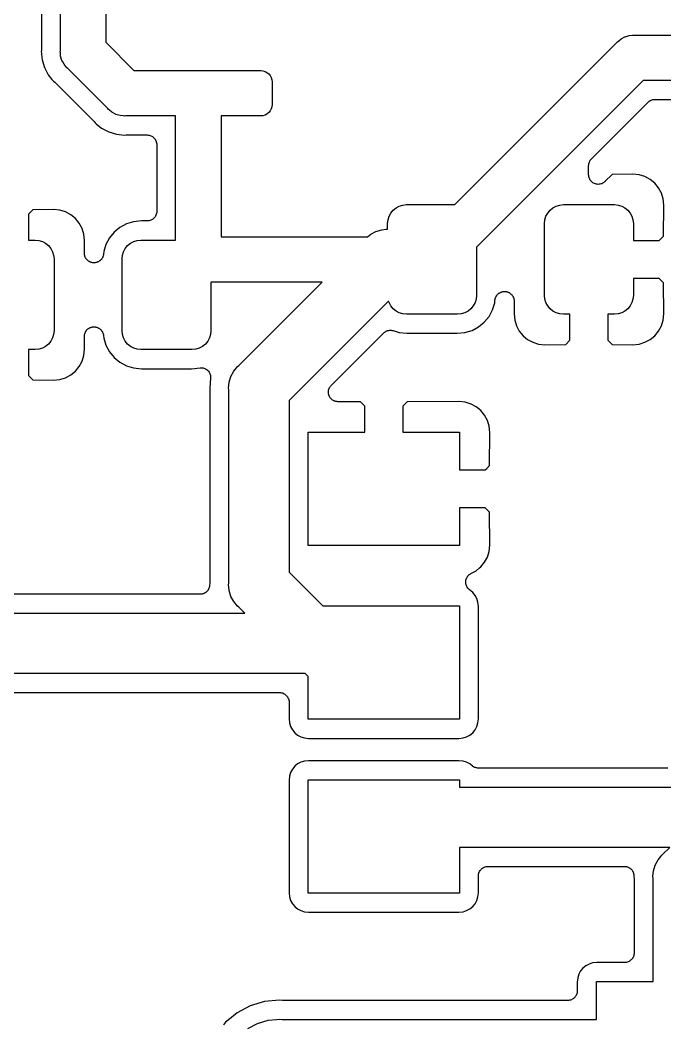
# Model space of a CAD drawing. Extents: x 104 to 166, y -141 to -89.
# Drawn here: x 129.66 to 138.19, y -120.87 to -107.58 of the extents above; entities that cross this region are included whole.
import ezdxf

# ---------------------------------------------------------------- set-up
doc = ezdxf.new("R2010")
doc.units = 0
doc.layers.add('BLACK', color=7, linetype='CONTINUOUS')

msp = doc.modelspace()

# ---------------------------------------------------------------- linework, layer by layer
at = {"layer": 'BLACK', "linetype": 'CONTINUOUS'}
for p, q in [((130.19, -107.98), (130.19, -102.998)), ((130.79, -102.998), (130.79, -107.871)), ((129.94, -103.365), (129.94, -107.962)), ((137.606, -107.826), (137.658, -107.798)), ((137.658, -107.798), (137.663, -107.797)), ((137.663, -107.797), (137.715, -107.781)), ((137.715, -107.781), (137.759, -107.777)), ((137.759, -107.777), (137.773, -107.776)), ((137.759, -107.777), (137.759, -107.777)), ((137.773, -107.776), (137.788, -107.777)), ((137.788, -107.777), (143.788, -107.777)), ((130.79, -107.871), (131.164, -108.245)), ((135.407, -110.019), (137.551, -107.875)), ((137.551, -107.875), (137.56, -107.864)), ((137.56, -107.864), (137.575, -107.852)), ((137.575, -107.852), (137.606, -107.826)), ((129.939, -107.974), (129.937, -107.995)), ((129.937, -107.995), (129.939, -108.016)), ((129.94, -107.964), (129.939, -107.969)), ((129.939, -107.969), (129.939, -107.974)), ((129.939, -108.016), (129.939, -108.016)), ((129.939, -108.016), (129.945, -108.077)), ((129.94, -107.962), (129.94, -107.964)), ((129.945, -108.077), (129.945, -108.077)), ((129.945, -108.077), (129.948, -108.103)), ((130.189, -107.995), (130.19, -107.98)), ((130.19, -108.01), (130.189, -107.995)), ((130.194, -108.054), (130.19, -108.01)), ((130.19, -108.01), (130.19, -108.01)), ((130.211, -108.11), (130.194, -108.054)), ((129.948, -108.103), (129.979, -108.206)), ((129.979, -108.206), (130.03, -108.302)), ((130.221, -108.128), (130.211, -108.11)), ((130.239, -108.162), (130.221, -108.128)), ((130.249, -108.175), (130.239, -108.162)), ((130.277, -108.208), (130.249, -108.175)), ((130.288, -108.218), (130.277, -108.208)), ((130.03, -108.302), (130.079, -108.362)), ((130.817, -108.747), (130.288, -108.218)), ((131.164, -108.245), (132, -108.245)), ((132, -108.245), (132.015, -108.244)), ((132.015, -108.244), (132.03, -108.245)), ((132.03, -108.245), (132.84, -108.245)), ((132.84, -108.245), (132.869, -108.248)), ((132.869, -108.248), (132.897, -108.256)), ((132.897, -108.256), (132.923, -108.27)), ((132.923, -108.27), (132.946, -108.289)), ((132.946, -108.289), (132.965, -108.312)), ((132.965, -108.312), (132.979, -108.338)), ((132.979, -108.338), (132.987, -108.366)), ((130.079, -108.362), (130.079, -108.362)), ((130.079, -108.362), (130.099, -108.386)), ((130.099, -108.386), (130.115, -108.399)), ((130.115, -108.399), (130.117, -108.4)), ((130.117, -108.4), (130.12, -108.404)), ((130.12, -108.404), (130.125, -108.407)), ((130.125, -108.407), (130.628, -108.91)), ((132.987, -108.366), (132.99, -108.395)), ((132.99, -108.395), (132.99, -108.695)), ((137.898, -108.377), (135.694, -110.581)), ((143.898, -108.377), (137.898, -108.377)), ((130.827, -108.758), (130.817, -108.747)), ((132.987, -108.724), (132.979, -108.752)), ((132.99, -108.695), (132.987, -108.724)), ((137.215, -109.414), (137.964, -108.664)), ((137.964, -108.664), (137.965, -108.663)), ((137.964, -108.664), (137.964, -108.664)), ((137.964, -108.664), (137.964, -108.664)), ((137.964, -108.664), (137.964, -108.664)), ((137.965, -108.663), (137.975, -108.656)), ((137.975, -108.656), (137.984, -108.648)), ((137.984, -108.648), (137.985, -108.647)), ((137.984, -108.648), (137.984, -108.648)), ((137.985, -108.647), (137.995, -108.642)), ((137.995, -108.642), (138.006, -108.637)), ((138.006, -108.637), (138.006, -108.636)), ((138.006, -108.636), (138.007, -108.636)), ((138.007, -108.636), (138.018, -108.633)), ((138.018, -108.633), (138.029, -108.629)), ((138.029, -108.629), (138.03, -108.629)), ((138.03, -108.629), (138.031, -108.629)), ((138.031, -108.629), (138.042, -108.628)), ((138.042, -108.628), (138.054, -108.627)), ((138.054, -108.627), (143.879, -108.627)), ((130.838, -108.768), (130.827, -108.758)), ((130.873, -108.796), (130.838, -108.768)), ((130.838, -108.768), (130.838, -108.768)), ((130.918, -108.82), (130.873, -108.796)), ((130.925, -108.824), (130.918, -108.82)), ((130.981, -108.841), (130.925, -108.824)), ((131.025, -108.845), (130.981, -108.841)), ((131.04, -108.846), (131.025, -108.845)), ((131.025, -108.845), (131.025, -108.845)), ((131.055, -108.845), (131.04, -108.846)), ((131.715, -108.845), (131.055, -108.845)), ((131.715, -110.487), (131.715, -108.845)), ((132.84, -108.845), (132.315, -108.845)), ((132.315, -108.845), (132.315, -110.444)), ((132.869, -108.842), (132.84, -108.845)), ((132.897, -108.834), (132.869, -108.842)), ((132.923, -108.82), (132.897, -108.834)), ((132.946, -108.801), (132.923, -108.82)), ((132.965, -108.778), (132.946, -108.801)), ((132.979, -108.752), (132.965, -108.778)), ((130.628, -108.91), (130.629, -108.912)), ((130.629, -108.912), (130.632, -108.916)), ((130.632, -108.916), (130.636, -108.92)), ((130.636, -108.92), (130.649, -108.936)), ((130.649, -108.936), (130.665, -108.949)), ((130.665, -108.949), (130.665, -108.949)), ((130.665, -108.949), (130.733, -109.005)), ((130.733, -109.005), (130.829, -109.056)), ((130.829, -109.056), (130.932, -109.087)), ((130.932, -109.087), (131.04, -109.098)), ((131.04, -109.098), (131.061, -109.096)), ((131.061, -109.096), (131.063, -109.095)), ((131.063, -109.095), (131.068, -109.096)), ((131.068, -109.096), (131.073, -109.095)), ((131.073, -109.095), (131.171, -109.095)), ((131.171, -109.095), (131.173, -109.095)), ((131.173, -109.095), (131.179, -109.096)), ((131.179, -109.096), (131.184, -109.096)), ((131.184, -109.096), (131.196, -109.097)), ((131.196, -109.097), (131.338, -109.097)), ((131.338, -109.097), (131.339, -109.097)), ((131.339, -109.097), (131.339, -109.097)), ((131.339, -109.097), (131.339, -109.097)), ((131.339, -109.097), (131.34, -109.097)), ((131.34, -109.097), (131.352, -109.098)), ((131.352, -109.098), (131.364, -109.099)), ((131.364, -109.099), (131.364, -109.1)), ((131.364, -109.1), (131.364, -109.1)), ((131.364, -109.1), (131.376, -109.103)), ((131.376, -109.103), (131.387, -109.107)), ((131.387, -109.107), (131.388, -109.107)), ((131.388, -109.107), (131.388, -109.107)), ((131.388, -109.107), (131.398, -109.113)), ((131.398, -109.113), (131.409, -109.119)), ((131.409, -109.119), (131.409, -109.119)), ((131.409, -109.119), (131.41, -109.119)), ((131.41, -109.119), (131.419, -109.127)), ((131.419, -109.127), (131.428, -109.134)), ((131.428, -109.134), (131.428, -109.135)), ((131.428, -109.135), (131.429, -109.135)), ((131.429, -109.135), (131.436, -109.144)), ((131.436, -109.144), (131.444, -109.154)), ((131.444, -109.154), (131.444, -109.154)), ((131.444, -109.154), (131.444, -109.154)), ((131.444, -109.154), (131.45, -109.165)), ((131.45, -109.165), (131.455, -109.175)), ((131.455, -109.175), (131.456, -109.176)), ((131.456, -109.176), (131.456, -109.176)), ((131.456, -109.176), (131.459, -109.188)), ((131.459, -109.188), (131.463, -109.199)), ((131.463, -109.199), (131.463, -109.2)), ((131.463, -109.2), (131.463, -109.2)), ((131.463, -109.2), (131.464, -109.212)), ((131.464, -109.212), (131.465, -109.224)), ((131.465, -109.224), (131.465, -110.108)), ((137.178, -109.502), (137.179, -109.49)), ((137.178, -109.503), (137.178, -109.502)), ((137.178, -109.624), (137.178, -109.503)), ((137.178, -109.503), (137.178, -109.503)), ((137.178, -109.503), (137.178, -109.503)), ((137.178, -109.503), (137.178, -109.503)), ((137.179, -109.49), (137.18, -109.478)), ((137.18, -109.477), (137.184, -109.466)), ((137.18, -109.478), (137.18, -109.477)), ((137.18, -109.478), (137.18, -109.478)), ((137.184, -109.466), (137.187, -109.455)), ((137.187, -109.455), (137.188, -109.454)), ((137.188, -109.453), (137.193, -109.443)), ((137.188, -109.454), (137.188, -109.453)), ((137.193, -109.443), (137.199, -109.433)), ((137.199, -109.433), (137.199, -109.432)), ((137.199, -109.432), (137.2, -109.432)), ((137.2, -109.432), (137.207, -109.423)), ((137.207, -109.423), (137.215, -109.414)), ((137.179, -109.636), (137.178, -109.624)), ((137.18, -109.648), (137.179, -109.636)), ((137.183, -109.66), (137.18, -109.648)), ((137.18, -109.648), (137.18, -109.648)), ((137.18, -109.648), (137.18, -109.648)), ((137.187, -109.672), (137.183, -109.66)), ((137.193, -109.683), (137.187, -109.672)), ((137.187, -109.672), (137.187, -109.672)), ((137.187, -109.672), (137.187, -109.672)), ((137.489, -109.619), (137.394, -109.714)), ((137.763, -109.616), (137.489, -109.619)), ((137.847, -109.625), (137.763, -109.616)), ((137.923, -109.648), (137.847, -109.625)), ((137.992, -109.685), (137.923, -109.648)), ((137.198, -109.694), (137.193, -109.683)), ((137.199, -109.694), (137.198, -109.694)), ((137.206, -109.703), (137.199, -109.694)), ((137.199, -109.694), (137.199, -109.694)), ((137.214, -109.713), (137.206, -109.703)), ((137.224, -109.721), (137.214, -109.713)), ((137.214, -109.713), (137.214, -109.713)), ((137.214, -109.713), (137.214, -109.713)), ((137.233, -109.729), (137.224, -109.721)), ((137.244, -109.735), (137.233, -109.729)), ((137.233, -109.729), (137.233, -109.729)), ((137.233, -109.729), (137.233, -109.729)), ((137.255, -109.741), (137.244, -109.735)), ((137.267, -109.744), (137.255, -109.741)), ((137.255, -109.741), (137.255, -109.741)), ((137.255, -109.741), (137.255, -109.741)), ((137.279, -109.748), (137.267, -109.744)), ((137.291, -109.749), (137.279, -109.748)), ((137.279, -109.748), (137.279, -109.748)), ((137.279, -109.748), (137.279, -109.748)), ((137.303, -109.751), (137.291, -109.749)), ((137.304, -109.751), (137.303, -109.751)), ((137.303, -109.751), (137.303, -109.751)), ((137.316, -109.75), (137.304, -109.751)), ((137.328, -109.749), (137.316, -109.75)), ((137.34, -109.745), (137.328, -109.748)), ((137.328, -109.748), (137.328, -109.749)), ((137.328, -109.749), (137.328, -109.749)), ((137.352, -109.742), (137.34, -109.745)), ((137.363, -109.736), (137.352, -109.742)), ((137.352, -109.742), (137.352, -109.742)), ((137.352, -109.742), (137.352, -109.742)), ((137.374, -109.73), (137.363, -109.736)), ((137.384, -109.722), (137.374, -109.73)), ((137.374, -109.73), (137.374, -109.73)), ((137.374, -109.73), (137.374, -109.73)), ((137.393, -109.715), (137.384, -109.722)), ((137.394, -109.714), (137.393, -109.714)), ((137.393, -109.714), (137.393, -109.714)), ((137.393, -109.714), (137.393, -109.714)), ((137.393, -109.714), (137.393, -109.715)), ((138.053, -109.735), (137.992, -109.685)), ((138.103, -109.796), (138.053, -109.735)), ((138.14, -109.865), (138.103, -109.796)), ((138.163, -109.941), (138.14, -109.865)), ((138.172, -110.025), (138.163, -109.941)), ((134.592, -110.092), (134.63, -110.061)), ((134.63, -110.061), (134.673, -110.038)), ((134.673, -110.038), (134.72, -110.024)), ((134.72, -110.024), (134.769, -110.019)), ((134.769, -110.019), (135.407, -110.019)), ((136.667, -110.092), (136.705, -110.061)), ((136.705, -110.061), (136.748, -110.038)), ((136.748, -110.038), (136.795, -110.024)), ((136.795, -110.024), (136.844, -110.019)), ((136.844, -110.019), (137.519, -110.019)), ((137.519, -110.019), (137.568, -110.024)), ((137.568, -110.024), (137.615, -110.038)), ((137.615, -110.038), (137.658, -110.061)), ((137.658, -110.061), (137.696, -110.092)), ((138.169, -110.436), (138.172, -110.025)), ((129.826, -110.087), (129.768, -110.144)), ((129.768, -110.144), (129.768, -110.487)), ((130.1, -110.084), (129.826, -110.087)), ((130.184, -110.093), (130.1, -110.084)), ((130.26, -110.116), (130.184, -110.093)), ((130.329, -110.153), (130.26, -110.116)), ((130.39, -110.203), (130.329, -110.153)), ((130.44, -110.264), (130.39, -110.203)), ((131.418, -110.206), (131.408, -110.214)), ((131.427, -110.199), (131.418, -110.206)), ((131.435, -110.189), (131.427, -110.198)), ((131.427, -110.198), (131.427, -110.199)), ((131.427, -110.199), (131.427, -110.199)), ((131.443, -110.18), (131.435, -110.189)), ((131.449, -110.169), (131.443, -110.179)), ((131.443, -110.179), (131.443, -110.18)), ((131.443, -110.18), (131.443, -110.18)), ((131.455, -110.158), (131.449, -110.169)), ((131.459, -110.146), (131.455, -110.157)), ((131.455, -110.157), (131.455, -110.158)), ((131.455, -110.158), (131.455, -110.158)), ((131.462, -110.135), (131.459, -110.146)), ((131.464, -110.122), (131.462, -110.134)), ((131.462, -110.134), (131.462, -110.134)), ((131.462, -110.134), (131.462, -110.135)), ((131.465, -110.11), (131.464, -110.122)), ((131.465, -110.108), (131.465, -110.109)), ((131.465, -110.109), (131.465, -110.109)), ((131.465, -110.109), (131.465, -110.109)), ((131.465, -110.109), (131.465, -110.11)), ((134.524, -110.22), (134.538, -110.173)), ((134.538, -110.173), (134.561, -110.13)), ((134.561, -110.13), (134.592, -110.092)), ((136.599, -110.22), (136.613, -110.173)), ((136.613, -110.173), (136.636, -110.13)), ((136.636, -110.13), (136.667, -110.092)), ((137.696, -110.092), (137.727, -110.13)), ((137.727, -110.13), (137.75, -110.173)), ((137.75, -110.173), (137.764, -110.22)), ((130.477, -110.333), (130.44, -110.264)), ((130.5, -110.409), (130.477, -110.333)), ((130.978, -110.32), (130.902, -110.383)), ((131.064, -110.274), (130.978, -110.32)), ((131.158, -110.245), (131.064, -110.274)), ((131.262, -110.235), (131.158, -110.245)), ((131.338, -110.235), (131.262, -110.235)), ((131.35, -110.234), (131.338, -110.235)), ((131.362, -110.233), (131.35, -110.234)), ((131.363, -110.233), (131.362, -110.233)), ((131.362, -110.233), (131.362, -110.233)), ((131.374, -110.229), (131.363, -110.233)), ((131.386, -110.226), (131.374, -110.229)), ((131.397, -110.22), (131.386, -110.226)), ((131.386, -110.226), (131.386, -110.226)), ((131.386, -110.226), (131.386, -110.226)), ((131.408, -110.214), (131.397, -110.22)), ((131.408, -110.214), (131.408, -110.214)), ((131.408, -110.214), (131.408, -110.214)), ((134.441, -110.35), (134.499, -110.344)), ((134.499, -110.344), (134.519, -110.342)), ((134.519, -110.269), (134.524, -110.22)), ((134.519, -110.342), (134.519, -110.269)), ((136.594, -110.269), (136.599, -110.22)), ((136.594, -111.219), (136.594, -110.269)), ((137.764, -110.22), (137.769, -110.269)), ((137.769, -110.269), (137.769, -110.494)), ((130.509, -110.493), (130.5, -110.409)), ((130.839, -110.459), (130.793, -110.545)), ((130.902, -110.383), (130.839, -110.459)), ((132.315, -110.444), (134.254, -110.444)), ((134.254, -110.444), (134.296, -110.41)), ((134.296, -110.41), (134.365, -110.373)), ((134.365, -110.373), (134.441, -110.35)), ((138.112, -110.494), (138.169, -110.436)), ((129.768, -110.487), (129.856, -110.487)), ((129.856, -110.487), (129.905, -110.492)), ((129.905, -110.492), (129.952, -110.506)), ((129.952, -110.506), (129.995, -110.529)), ((129.995, -110.529), (130.033, -110.56)), ((130.033, -110.56), (130.064, -110.598)), ((130.064, -110.598), (130.087, -110.641)), ((130.508, -110.661), (130.509, -110.493)), ((130.793, -110.545), (130.764, -110.639)), ((131.025, -110.641), (131.048, -110.598)), ((131.048, -110.598), (131.079, -110.56)), ((131.079, -110.56), (131.117, -110.529)), ((131.117, -110.529), (131.16, -110.506)), ((131.16, -110.506), (131.207, -110.492)), ((131.207, -110.492), (131.256, -110.487)), ((131.256, -110.487), (131.715, -110.487)), ((135.694, -110.581), (135.694, -111.219)), ((137.769, -110.494), (138.112, -110.494)), ((130.087, -110.641), (130.101, -110.688)), ((130.101, -110.688), (130.106, -110.737)), ((130.106, -110.737), (130.106, -111.687)), ((130.508, -110.667), (130.508, -110.661)), ((130.508, -110.674), (130.508, -110.667)), ((130.509, -110.68), (130.508, -110.674)), ((130.51, -110.686), (130.509, -110.68)), ((130.512, -110.692), (130.51, -110.686)), ((130.513, -110.698), (130.512, -110.692)), ((130.515, -110.704), (130.513, -110.698)), ((130.517, -110.709), (130.515, -110.704)), ((130.52, -110.715), (130.517, -110.709)), ((130.522, -110.721), (130.52, -110.715)), ((130.526, -110.726), (130.522, -110.721)), ((130.528, -110.731), (130.526, -110.726)), ((130.533, -110.736), (130.528, -110.731)), ((130.536, -110.742), (130.533, -110.736)), ((130.54, -110.746), (130.536, -110.742)), ((130.732, -110.743), (130.727, -110.748)), ((130.735, -110.738), (130.732, -110.743)), ((130.739, -110.734), (130.735, -110.738)), ((130.742, -110.728), (130.739, -110.734)), ((130.746, -110.723), (130.742, -110.728)), ((130.748, -110.717), (130.746, -110.723)), ((130.751, -110.712), (130.748, -110.717)), ((130.753, -110.706), (130.751, -110.712)), ((130.756, -110.7), (130.753, -110.706)), ((130.757, -110.694), (130.756, -110.7)), ((130.759, -110.689), (130.757, -110.694)), ((130.761, -110.676), (130.759, -110.682)), ((130.759, -110.682), (130.759, -110.689)), ((130.764, -110.639), (130.761, -110.674)), ((130.761, -110.674), (130.761, -110.676)), ((131.006, -110.737), (131.011, -110.688)), ((131.006, -111.687), (131.006, -110.737)), ((131.011, -110.688), (131.025, -110.641)), ((130.544, -110.751), (130.54, -110.746)), ((130.549, -110.755), (130.544, -110.751)), ((130.554, -110.759), (130.549, -110.755)), ((130.558, -110.763), (130.554, -110.759)), ((130.563, -110.766), (130.558, -110.763)), ((130.569, -110.77), (130.563, -110.766)), ((130.574, -110.773), (130.569, -110.77)), ((130.58, -110.776), (130.574, -110.773)), ((130.585, -110.778), (130.58, -110.776)), ((130.591, -110.78), (130.585, -110.778)), ((130.597, -110.783), (130.591, -110.78)), ((130.603, -110.784), (130.597, -110.783)), ((130.608, -110.786), (130.603, -110.784)), ((130.615, -110.787), (130.608, -110.786)), ((130.621, -110.788), (130.615, -110.787)), ((130.627, -110.788), (130.621, -110.788)), ((130.633, -110.789), (130.627, -110.788)), ((130.64, -110.788), (130.633, -110.789)), ((130.646, -110.788), (130.64, -110.788)), ((130.652, -110.787), (130.646, -110.788)), ((130.658, -110.786), (130.652, -110.787)), ((130.664, -110.785), (130.658, -110.786)), ((130.67, -110.783), (130.664, -110.785)), ((130.676, -110.781), (130.67, -110.783)), ((130.682, -110.78), (130.676, -110.781)), ((130.687, -110.777), (130.682, -110.78)), ((130.693, -110.774), (130.687, -110.777)), ((130.698, -110.771), (130.693, -110.774)), ((130.704, -110.768), (130.698, -110.771)), ((130.709, -110.764), (130.704, -110.768)), ((130.714, -110.761), (130.709, -110.764)), ((130.718, -110.756), (130.714, -110.761)), ((130.723, -110.753), (130.718, -110.756)), ((130.727, -110.748), (130.723, -110.753)), ((137.769, -110.994), (137.769, -111.219)), ((138.112, -110.994), (137.769, -110.994)), ((138.169, -111.052), (138.112, -110.994)), ((132.186, -111.044), (132.181, -111.049)), ((132.181, -111.049), (132.181, -111.687)), ((133.653, -111.044), (132.186, -111.044)), ((132.549, -112.148), (133.653, -111.044)), ((138.172, -111.463), (138.169, -111.052)), ((135.689, -111.268), (135.675, -111.315)), ((135.694, -111.219), (135.689, -111.268)), ((135.939, -111.28), (135.941, -111.274)), ((135.941, -111.267), (135.943, -111.262)), ((135.941, -111.274), (135.941, -111.267)), ((135.943, -111.262), (135.944, -111.256)), ((135.944, -111.256), (135.947, -111.25)), ((135.947, -111.25), (135.949, -111.244)), ((135.949, -111.244), (135.952, -111.239)), ((135.952, -111.239), (135.954, -111.233)), ((135.954, -111.233), (135.958, -111.228)), ((135.958, -111.228), (135.961, -111.222)), ((135.961, -111.222), (135.965, -111.218)), ((135.965, -111.218), (135.968, -111.213)), ((135.968, -111.213), (135.973, -111.208)), ((135.973, -111.208), (135.977, -111.203)), ((135.977, -111.203), (135.982, -111.2)), ((135.982, -111.2), (135.986, -111.195)), ((135.986, -111.195), (135.991, -111.192)), ((135.991, -111.192), (135.996, -111.188)), ((135.996, -111.188), (136.002, -111.185)), ((136.002, -111.185), (136.007, -111.182)), ((136.007, -111.182), (136.013, -111.179)), ((136.013, -111.179), (136.018, -111.176)), ((136.018, -111.176), (136.024, -111.175)), ((136.024, -111.175), (136.03, -111.173)), ((136.03, -111.173), (136.036, -111.171)), ((136.036, -111.171), (136.042, -111.17)), ((136.042, -111.17), (136.048, -111.169)), ((136.048, -111.169), (136.054, -111.168)), ((136.054, -111.168), (136.06, -111.168)), ((136.06, -111.168), (136.067, -111.167)), ((136.067, -111.167), (136.073, -111.168)), ((136.073, -111.168), (136.079, -111.168)), ((136.079, -111.168), (136.085, -111.169)), ((136.085, -111.169), (136.092, -111.17)), ((136.092, -111.17), (136.097, -111.172)), ((136.097, -111.172), (136.103, -111.173)), ((136.103, -111.173), (136.109, -111.176)), ((136.109, -111.176), (136.115, -111.178)), ((136.115, -111.178), (136.12, -111.18)), ((136.12, -111.18), (136.126, -111.183)), ((136.126, -111.183), (136.131, -111.186)), ((136.131, -111.186), (136.137, -111.19)), ((136.137, -111.19), (136.142, -111.193)), ((136.142, -111.193), (136.146, -111.197)), ((136.146, -111.197), (136.151, -111.201)), ((136.151, -111.201), (136.156, -111.205)), ((136.156, -111.205), (136.16, -111.21)), ((136.16, -111.21), (136.164, -111.214)), ((136.164, -111.214), (136.167, -111.22)), ((136.167, -111.22), (136.172, -111.225)), ((136.172, -111.225), (136.174, -111.23)), ((136.174, -111.23), (136.178, -111.235)), ((136.178, -111.235), (136.18, -111.241)), ((136.18, -111.241), (136.183, -111.247)), ((136.183, -111.247), (136.185, -111.252)), ((136.185, -111.252), (136.187, -111.258)), ((136.187, -111.258), (136.188, -111.264)), ((136.188, -111.264), (136.19, -111.27)), ((136.19, -111.27), (136.191, -111.276)), ((136.599, -111.268), (136.594, -111.219)), ((136.613, -111.315), (136.599, -111.268)), ((137.764, -111.268), (137.75, -111.315)), ((137.769, -111.219), (137.764, -111.268)), ((134.532, -111.296), (133.218, -112.611)), ((134.538, -111.315), (134.532, -111.296)), ((134.561, -111.358), (134.538, -111.315)), ((134.592, -111.396), (134.561, -111.358)), ((134.63, -111.427), (134.592, -111.396)), ((135.621, -111.396), (135.583, -111.427)), ((135.652, -111.358), (135.621, -111.396)), ((135.675, -111.315), (135.652, -111.358)), ((135.907, -111.411), (135.936, -111.317)), ((135.936, -111.317), (135.939, -111.282)), ((135.939, -111.282), (135.939, -111.28)), ((136.191, -111.276), (136.192, -111.282)), ((136.192, -111.295), (136.191, -111.463)), ((136.192, -111.282), (136.192, -111.289)), ((136.192, -111.289), (136.192, -111.295)), ((136.636, -111.358), (136.613, -111.315)), ((136.667, -111.396), (136.636, -111.358)), ((136.705, -111.427), (136.667, -111.396)), ((137.696, -111.396), (137.658, -111.427)), ((137.727, -111.358), (137.696, -111.396)), ((137.75, -111.315), (137.727, -111.358)), ((134.673, -111.45), (134.63, -111.427)), ((134.72, -111.464), (134.673, -111.45)), ((134.769, -111.469), (134.72, -111.464)), ((135.444, -111.469), (134.769, -111.469)), ((135.493, -111.464), (135.444, -111.469)), ((135.54, -111.45), (135.493, -111.464)), ((135.583, -111.427), (135.54, -111.45)), ((135.798, -111.573), (135.861, -111.497)), ((135.861, -111.497), (135.907, -111.411)), ((136.191, -111.463), (136.2, -111.547)), ((136.748, -111.45), (136.705, -111.427)), ((136.795, -111.464), (136.748, -111.45)), ((136.844, -111.469), (136.795, -111.464)), ((136.931, -111.469), (136.844, -111.469)), ((136.931, -111.812), (136.931, -111.469)), ((137.519, -111.469), (137.431, -111.469)), ((137.431, -111.469), (137.431, -111.812)), ((137.568, -111.464), (137.519, -111.469)), ((137.615, -111.45), (137.568, -111.464)), ((137.658, -111.427), (137.615, -111.45)), ((138.163, -111.547), (138.172, -111.463)), ((130.541, -111.677), (130.545, -111.672)), ((130.545, -111.672), (130.55, -111.668)), ((130.55, -111.668), (130.555, -111.663)), ((130.555, -111.663), (130.56, -111.66)), ((130.56, -111.66), (130.564, -111.657)), ((130.564, -111.657), (130.57, -111.653)), ((130.57, -111.653), (130.576, -111.65)), ((130.576, -111.65), (130.581, -111.648)), ((130.581, -111.648), (130.586, -111.645)), ((130.586, -111.645), (130.593, -111.643)), ((130.593, -111.643), (130.599, -111.641)), ((130.599, -111.641), (130.604, -111.639)), ((130.604, -111.639), (130.61, -111.638)), ((130.61, -111.638), (130.617, -111.637)), ((130.617, -111.637), (130.623, -111.636)), ((130.623, -111.636), (130.629, -111.636)), ((130.629, -111.636), (130.635, -111.635)), ((130.635, -111.635), (130.641, -111.636)), ((130.641, -111.636), (130.648, -111.636)), ((130.648, -111.636), (130.654, -111.637)), ((130.654, -111.637), (130.659, -111.638)), ((130.659, -111.638), (130.666, -111.64)), ((130.666, -111.64), (130.672, -111.641)), ((130.672, -111.641), (130.678, -111.643)), ((130.678, -111.643), (130.683, -111.645)), ((130.683, -111.645), (130.689, -111.648)), ((130.689, -111.648), (130.695, -111.651)), ((130.695, -111.651), (130.7, -111.654)), ((130.7, -111.654), (130.705, -111.657)), ((130.705, -111.657), (130.71, -111.661)), ((130.71, -111.661), (130.716, -111.665)), ((130.716, -111.665), (130.72, -111.669)), ((130.72, -111.669), (130.724, -111.672)), ((130.724, -111.672), (130.728, -111.677)), ((135.636, -111.682), (135.722, -111.636)), ((135.722, -111.636), (135.798, -111.573)), ((136.2, -111.547), (136.223, -111.623)), ((136.223, -111.623), (136.26, -111.692)), ((138.103, -111.692), (138.14, -111.623)), ((138.14, -111.623), (138.163, -111.547)), ((130.087, -111.783), (130.064, -111.826)), ((130.101, -111.736), (130.087, -111.783)), ((130.106, -111.687), (130.101, -111.736)), ((130.508, -111.748), (130.51, -111.743)), ((130.508, -111.755), (130.508, -111.748)), ((130.508, -111.761), (130.508, -111.755)), ((130.508, -111.763), (130.508, -111.761)), ((130.509, -111.931), (130.508, -111.763)), ((130.51, -111.737), (130.512, -111.73)), ((130.51, -111.743), (130.51, -111.737)), ((130.512, -111.73), (130.514, -111.724)), ((130.514, -111.724), (130.516, -111.719)), ((130.516, -111.719), (130.518, -111.713)), ((130.518, -111.713), (130.521, -111.707)), ((130.521, -111.707), (130.523, -111.701)), ((130.523, -111.701), (130.527, -111.696)), ((130.527, -111.696), (130.529, -111.691)), ((130.529, -111.691), (130.534, -111.686)), ((130.534, -111.686), (130.537, -111.681)), ((130.537, -111.681), (130.541, -111.677)), ((130.728, -111.677), (130.733, -111.682)), ((130.733, -111.682), (130.736, -111.687)), ((130.736, -111.687), (130.74, -111.692)), ((130.74, -111.692), (130.743, -111.697)), ((130.743, -111.697), (130.747, -111.703)), ((130.747, -111.703), (130.749, -111.708)), ((130.749, -111.708), (130.752, -111.713)), ((130.752, -111.713), (130.754, -111.72)), ((130.754, -111.72), (130.756, -111.726)), ((130.756, -111.726), (130.757, -111.731)), ((130.757, -111.731), (130.759, -111.737)), ((130.759, -111.737), (130.76, -111.744)), ((130.76, -111.744), (130.761, -111.75)), ((130.761, -111.75), (130.764, -111.785)), ((130.764, -111.785), (130.793, -111.879)), ((131.011, -111.736), (131.006, -111.687)), ((131.025, -111.783), (131.011, -111.736)), ((131.048, -111.826), (131.025, -111.783)), ((132.162, -111.783), (132.139, -111.826)), ((132.176, -111.736), (132.162, -111.783)), ((132.181, -111.687), (132.176, -111.736)), ((134.251, -111.931), (134.464, -111.718)), ((134.464, -111.718), (134.466, -111.717)), ((134.466, -111.717), (134.47, -111.713)), ((134.47, -111.713), (134.474, -111.709)), ((134.474, -111.709), (134.48, -111.705)), ((134.48, -111.705), (134.485, -111.701)), ((134.485, -111.701), (134.49, -111.699)), ((134.49, -111.699), (134.495, -111.696)), ((134.495, -111.696), (134.501, -111.693)), ((134.501, -111.693), (134.507, -111.69)), ((134.507, -111.69), (134.512, -111.688)), ((134.512, -111.688), (134.518, -111.686)), ((134.518, -111.686), (134.524, -111.685)), ((134.524, -111.685), (134.531, -111.683)), ((134.531, -111.683), (134.536, -111.682)), ((134.536, -111.682), (134.542, -111.681)), ((134.542, -111.681), (134.549, -111.681)), ((134.549, -111.681), (134.555, -111.681)), ((134.555, -111.681), (134.561, -111.681)), ((134.561, -111.681), (134.567, -111.681)), ((134.567, -111.681), (134.573, -111.683)), ((134.573, -111.683), (134.58, -111.683)), ((134.58, -111.683), (134.585, -111.685)), ((134.585, -111.685), (134.591, -111.686)), ((134.591, -111.686), (134.671, -111.711)), ((134.671, -111.711), (134.775, -111.721)), ((134.775, -111.721), (135.438, -111.721)), ((135.438, -111.721), (135.542, -111.711)), ((135.542, -111.711), (135.636, -111.682)), ((136.26, -111.692), (136.31, -111.753)), ((136.31, -111.753), (136.371, -111.803)), ((136.371, -111.803), (136.44, -111.84)), ((137.923, -111.84), (137.992, -111.803)), ((137.992, -111.803), (138.053, -111.753)), ((138.053, -111.753), (138.103, -111.692)), ((129.856, -111.937), (129.768, -111.937)), ((129.768, -111.937), (129.768, -112.28)), ((129.905, -111.932), (129.856, -111.937)), ((129.952, -111.918), (129.905, -111.932)), ((129.995, -111.895), (129.952, -111.918)), ((130.033, -111.864), (129.995, -111.895)), ((130.064, -111.826), (130.033, -111.864)), ((130.5, -112.015), (130.509, -111.931)), ((130.793, -111.879), (130.839, -111.965)), ((131.079, -111.864), (131.048, -111.826)), ((131.117, -111.895), (131.079, -111.864)), ((131.16, -111.918), (131.117, -111.895)), ((131.207, -111.932), (131.16, -111.918)), ((131.256, -111.937), (131.207, -111.932)), ((131.931, -111.937), (131.256, -111.937)), ((131.98, -111.932), (131.931, -111.937)), ((132.027, -111.918), (131.98, -111.932)), ((132.07, -111.895), (132.027, -111.918)), ((132.108, -111.864), (132.07, -111.895)), ((132.139, -111.826), (132.108, -111.864)), ((133.772, -112.41), (134.251, -111.931)), ((136.44, -111.84), (136.516, -111.863)), ((136.516, -111.863), (136.6, -111.872)), ((136.6, -111.872), (136.874, -111.869)), ((136.874, -111.869), (136.931, -111.812)), ((137.431, -111.812), (137.489, -111.869)), ((137.489, -111.869), (137.763, -111.872)), ((137.763, -111.872), (137.847, -111.863)), ((137.847, -111.863), (137.923, -111.84)), ((130.477, -112.091), (130.5, -112.015)), ((130.839, -111.965), (130.902, -112.041)), ((130.902, -112.041), (130.978, -112.104)), ((130.39, -112.221), (130.44, -112.16)), ((130.44, -112.16), (130.477, -112.091)), ((130.978, -112.104), (131.064, -112.15)), ((131.064, -112.15), (131.158, -112.179)), ((131.158, -112.179), (131.262, -112.189)), ((131.262, -112.189), (131.925, -112.189)), ((131.925, -112.189), (132.039, -112.178)), ((132.039, -112.178), (132.04, -112.178)), ((132.04, -112.178), (132.04, -112.177)), ((132.04, -112.177), (132.053, -112.178)), ((132.04, -112.178), (132.04, -112.178)), ((132.04, -112.178), (132.04, -112.178)), ((132.053, -112.178), (132.064, -112.178)), ((132.064, -112.178), (132.065, -112.178)), ((132.065, -112.178), (132.065, -112.178)), ((132.065, -112.178), (132.077, -112.18)), ((132.077, -112.18), (132.089, -112.183)), ((132.089, -112.183), (132.089, -112.183)), ((132.089, -112.183), (132.089, -112.183)), ((132.089, -112.183), (132.1, -112.188)), ((132.1, -112.188), (132.112, -112.192)), ((132.112, -112.192), (132.112, -112.193)), ((132.112, -112.193), (132.112, -112.193)), ((132.112, -112.193), (132.122, -112.199)), ((132.122, -112.199), (132.132, -112.206)), ((132.484, -112.222), (132.521, -112.176)), ((132.521, -112.176), (132.534, -112.161)), ((132.521, -112.176), (132.521, -112.176)), ((132.534, -112.161), (132.549, -112.148)), ((129.768, -112.28), (129.826, -112.337)), ((129.826, -112.337), (130.1, -112.34)), ((130.1, -112.34), (130.184, -112.331)), ((130.184, -112.331), (130.26, -112.308)), ((130.26, -112.308), (130.329, -112.271)), ((130.329, -112.271), (130.39, -112.221)), ((132.132, -112.206), (132.132, -112.206)), ((132.132, -112.206), (132.133, -112.207)), ((132.133, -112.207), (132.141, -112.215)), ((132.141, -112.215), (132.15, -112.224)), ((132.15, -112.224), (132.15, -112.224)), ((132.15, -112.224), (132.15, -112.224)), ((132.15, -112.224), (132.157, -112.234)), ((132.157, -112.234), (132.163, -112.244)), ((132.163, -112.244), (132.163, -112.245)), ((132.163, -112.245), (132.164, -112.245)), ((132.164, -112.245), (132.168, -112.256)), ((132.178, -112.316), (132.165, -112.445)), ((132.168, -112.256), (132.173, -112.267)), ((132.173, -112.267), (132.173, -112.268)), ((132.173, -112.268), (132.173, -112.268)), ((132.173, -112.268), (132.175, -112.28)), ((132.175, -112.28), (132.178, -112.292)), ((132.178, -112.292), (132.178, -112.292)), ((132.178, -112.292), (132.178, -112.292)), ((132.178, -112.292), (132.178, -112.304)), ((132.178, -112.304), (132.178, -112.316)), ((132.424, -112.367), (132.447, -112.291)), ((132.447, -112.291), (132.484, -112.222)), ((132.165, -112.445), (132.167, -112.471)), ((132.167, -112.471), (132.168, -112.472)), ((132.416, -112.445), (132.424, -112.367)), ((132.418, -112.465), (132.416, -112.445)), ((132.418, -115.028), (132.418, -112.465)), ((133.738, -112.474), (133.741, -112.462)), ((133.741, -112.462), (133.745, -112.451)), ((133.745, -112.45), (133.751, -112.44)), ((133.745, -112.451), (133.745, -112.45)), ((133.745, -112.451), (133.745, -112.451)), ((133.751, -112.44), (133.757, -112.429)), ((133.757, -112.428), (133.765, -112.419)), ((133.757, -112.429), (133.757, -112.428)), ((133.757, -112.429), (133.757, -112.429)), ((133.765, -112.419), (133.772, -112.41)), ((132.168, -112.472), (132.167, -112.478)), ((132.167, -112.478), (132.168, -112.483)), ((132.168, -112.483), (132.168, -115.01)), ((133.735, -112.498), (133.736, -112.487)), ((133.735, -112.499), (133.735, -112.498)), ((133.736, -112.511), (133.735, -112.499)), ((133.735, -112.499), (133.735, -112.499)), ((133.736, -112.487), (133.738, -112.475)), ((133.737, -112.523), (133.736, -112.511)), ((133.737, -112.524), (133.737, -112.523)), ((133.741, -112.535), (133.737, -112.524)), ((133.737, -112.524), (133.737, -112.524)), ((133.738, -112.475), (133.738, -112.474)), ((133.738, -112.474), (133.738, -112.474)), ((133.744, -112.547), (133.741, -112.535)), ((133.744, -112.548), (133.744, -112.547)), ((133.744, -112.547), (133.744, -112.547)), ((133.75, -112.558), (133.744, -112.548)), ((133.756, -112.569), (133.75, -112.558)), ((133.756, -112.57), (133.756, -112.569)), ((133.756, -112.569), (133.756, -112.569)), ((133.764, -112.579), (133.756, -112.57)), ((133.771, -112.588), (133.764, -112.579)), ((133.771, -112.589), (133.771, -112.588)), ((133.772, -112.589), (133.771, -112.589)), ((133.781, -112.597), (133.772, -112.589)), ((133.79, -112.604), (133.781, -112.597)), ((133.79, -112.605), (133.79, -112.604)), ((133.218, -112.611), (133.218, -114.882)), ((133.791, -112.605), (133.79, -112.605)), ((133.801, -112.611), (133.791, -112.605)), ((133.812, -112.616), (133.801, -112.611)), ((133.812, -112.617), (133.812, -112.616)), ((133.812, -112.616), (133.812, -112.616)), ((133.824, -112.62), (133.812, -112.617)), ((133.835, -112.624), (133.824, -112.62)), ((133.836, -112.624), (133.835, -112.624)), ((133.848, -112.625), (133.836, -112.624)), ((133.836, -112.624), (133.836, -112.624)), ((133.86, -112.627), (133.848, -112.625)), ((133.861, -112.627), (133.86, -112.627)), ((133.862, -112.627), (133.861, -112.627)), ((133.861, -112.627), (133.861, -112.627)), ((133.861, -112.627), (133.861, -112.627)), ((134.16, -112.628), (133.862, -112.627)), ((134.218, -112.685), (134.16, -112.628)), ((134.218, -113.028), (134.218, -112.685)), ((134.776, -112.628), (134.718, -112.685)), ((134.718, -112.685), (134.718, -113.028)), ((135.462, -112.625), (134.776, -112.628)), ((135.546, -112.634), (135.462, -112.625)), ((135.622, -112.657), (135.546, -112.634)), ((135.691, -112.694), (135.622, -112.657)), ((135.752, -112.744), (135.691, -112.694)), ((135.802, -112.805), (135.752, -112.744)), ((135.839, -112.874), (135.802, -112.805)), ((135.862, -112.95), (135.839, -112.874)), ((135.871, -113.034), (135.862, -112.95)), ((133.468, -114.528), (133.468, -113.028)), ((133.468, -113.028), (134.218, -113.028)), ((134.718, -113.028), (135.468, -113.028)), ((135.468, -113.028), (135.468, -113.528)), ((135.868, -113.47), (135.871, -113.034)), ((135.468, -113.528), (135.811, -113.528)), ((135.811, -113.528), (135.829, -113.509)), ((135.829, -113.509), (135.868, -113.47)), ((135.811, -114.028), (135.468, -114.028)), ((135.468, -114.028), (135.468, -114.528)), ((135.868, -114.086), (135.811, -114.028)), ((135.871, -114.522), (135.868, -114.086)), ((135.468, -114.528), (133.468, -114.528)), ((135.862, -114.606), (135.871, -114.522)), ((135.802, -114.751), (135.839, -114.682)), ((135.839, -114.682), (135.862, -114.606)), ((135.619, -114.901), (135.691, -114.862)), ((135.691, -114.862), (135.736, -114.826)), ((135.736, -114.826), (135.752, -114.812)), ((135.752, -114.812), (135.802, -114.751)), ((133.218, -114.882), (133.664, -115.328)), ((135.552, -114.999), (135.555, -114.988)), ((135.555, -114.988), (135.557, -114.976)), ((135.557, -114.975), (135.562, -114.964)), ((135.557, -114.976), (135.557, -114.975)), ((135.557, -114.975), (135.557, -114.975)), ((135.562, -114.964), (135.567, -114.953)), ((135.567, -114.952), (135.574, -114.942)), ((135.567, -114.953), (135.567, -114.952)), ((135.567, -114.953), (135.567, -114.953)), ((135.574, -114.942), (135.58, -114.932)), ((135.58, -114.932), (135.581, -114.932)), ((135.581, -114.932), (135.589, -114.923)), ((135.581, -114.932), (135.581, -114.932)), ((135.589, -114.923), (135.598, -114.915)), ((135.598, -114.915), (135.599, -114.914)), ((135.598, -114.915), (135.598, -114.915)), ((135.599, -114.914), (135.609, -114.908)), ((135.609, -114.908), (135.619, -114.901)), ((132.135, -115.129), (132.13, -115.133)), ((132.138, -115.123), (132.135, -115.129)), ((132.143, -115.118), (132.138, -115.123)), ((132.145, -115.113), (132.143, -115.118)), ((132.149, -115.108), (132.145, -115.113)), ((132.151, -115.102), (132.149, -115.108)), ((132.154, -115.096), (132.151, -115.102)), ((132.156, -115.091), (132.154, -115.096)), ((132.158, -115.085), (132.156, -115.091)), ((132.16, -115.079), (132.158, -115.085)), ((132.162, -115.073), (132.16, -115.079)), ((132.164, -115.061), (132.162, -115.067)), ((132.162, -115.067), (132.162, -115.073)), ((132.167, -115.022), (132.164, -115.059)), ((132.164, -115.059), (132.164, -115.061)), ((132.168, -115.012), (132.167, -115.017)), ((132.167, -115.017), (132.167, -115.022)), ((132.168, -115.01), (132.168, -115.012)), ((132.416, -115.048), (132.418, -115.028)), ((132.422, -115.113), (132.416, -115.048)), ((132.424, -115.126), (132.422, -115.113)), ((132.447, -115.202), (132.424, -115.126)), ((135.552, -115), (135.552, -114.999)), ((135.552, -115.012), (135.552, -115)), ((135.552, -115), (135.552, -115)), ((135.552, -115.024), (135.552, -115.012)), ((135.552, -115.025), (135.552, -115.024)), ((135.552, -115.024), (135.552, -115.024)), ((135.554, -115.037), (135.552, -115.025)), ((135.557, -115.049), (135.554, -115.037)), ((135.561, -115.06), (135.557, -115.049)), ((135.557, -115.049), (135.557, -115.049)), ((135.557, -115.049), (135.557, -115.049)), ((135.566, -115.072), (135.561, -115.06)), ((135.573, -115.082), (135.566, -115.072)), ((135.566, -115.072), (135.566, -115.072)), ((135.566, -115.072), (135.566, -115.072)), ((135.579, -115.092), (135.573, -115.082)), ((135.58, -115.093), (135.579, -115.092)), ((135.588, -115.101), (135.58, -115.093)), ((135.58, -115.093), (135.58, -115.093)), ((135.597, -115.11), (135.588, -115.101)), ((135.597, -115.111), (135.597, -115.11)), ((135.597, -115.11), (135.597, -115.11)), ((135.598, -115.111), (135.597, -115.111)), ((135.597, -115.111), (135.597, -115.111)), ((135.646, -115.15), (135.598, -115.111)), ((132.037, -115.174), (129.547, -115.174)), ((132.043, -115.173), (132.037, -115.174)), ((132.049, -115.173), (132.043, -115.173)), ((132.055, -115.172), (132.049, -115.173)), ((132.062, -115.172), (132.055, -115.172)), ((132.068, -115.17), (132.062, -115.172)), ((132.073, -115.169), (132.068, -115.17)), ((132.079, -115.166), (132.073, -115.169)), ((132.086, -115.164), (132.079, -115.166)), ((132.091, -115.162), (132.086, -115.164)), ((132.096, -115.16), (132.091, -115.162)), ((132.102, -115.156), (132.096, -115.16)), ((132.108, -115.153), (132.102, -115.156)), ((132.112, -115.149), (132.108, -115.153)), ((132.117, -115.146), (132.112, -115.149)), ((132.122, -115.141), (132.117, -115.146)), ((132.127, -115.137), (132.122, -115.141)), ((132.13, -115.133), (132.127, -115.137)), ((132.484, -115.271), (132.447, -115.202)), ((135.677, -115.188), (135.646, -115.15)), ((135.7, -115.232), (135.677, -115.188)), ((135.714, -115.279), (135.7, -115.232)), ((132.534, -115.332), (132.484, -115.271)), ((132.549, -115.345), (132.534, -115.332)), ((132.628, -115.424), (132.549, -115.345)), ((133.664, -115.328), (135.468, -115.328)), ((135.468, -115.328), (135.468, -116.828)), ((135.72, -115.334), (135.714, -115.279)), ((135.72, -116.822), (135.72, -115.334)), ((129.168, -115.424), (132.628, -115.424)), ((133.428, -116.224), (129.168, -116.224)), ((133.468, -116.264), (133.428, -116.224)), ((133.468, -116.828), (133.468, -116.264)), ((129.547, -116.474), (133.089, -116.474)), ((133.089, -116.474), (133.09, -116.474)), ((133.09, -116.474), (133.09, -116.474)), ((133.09, -116.474), (133.09, -116.474)), ((133.09, -116.474), (133.091, -116.474)), ((133.091, -116.474), (133.103, -116.475)), ((133.103, -116.475), (133.115, -116.477)), ((133.115, -116.477), (133.115, -116.477)), ((133.115, -116.477), (133.116, -116.477)), ((133.116, -116.477), (133.127, -116.48)), ((133.127, -116.48), (133.138, -116.484)), ((133.138, -116.484), (133.139, -116.484)), ((133.139, -116.484), (133.139, -116.484)), ((133.139, -116.484), (133.15, -116.49)), ((133.15, -116.49), (133.16, -116.496)), ((133.16, -116.496), (133.161, -116.496)), ((133.161, -116.496), (133.161, -116.496)), ((133.161, -116.496), (133.17, -116.504)), ((133.17, -116.504), (133.179, -116.512)), ((133.179, -116.512), (133.18, -116.512)), ((133.18, -116.512), (133.18, -116.512)), ((133.18, -116.512), (133.187, -116.521)), ((133.187, -116.521), (133.195, -116.531)), ((133.195, -116.531), (133.195, -116.531)), ((133.195, -116.531), (133.195, -116.531)), ((133.195, -116.531), (133.201, -116.542)), ((133.201, -116.542), (133.207, -116.553)), ((133.207, -116.553), (133.207, -116.553)), ((133.207, -116.553), (133.207, -116.553)), ((133.207, -116.553), (133.21, -116.565)), ((133.21, -116.565), (133.214, -116.576)), ((133.214, -116.576), (133.214, -116.577)), ((133.214, -116.577), (133.214, -116.577)), ((133.214, -116.577), (133.215, -116.589)), ((133.215, -116.589), (133.216, -116.601)), ((133.216, -116.601), (133.216, -116.822)), ((133.216, -116.822), (133.222, -116.877)), ((135.468, -116.828), (133.468, -116.828)), ((135.714, -116.877), (135.72, -116.822)), ((133.222, -116.877), (133.236, -116.924)), ((133.236, -116.924), (133.259, -116.968)), ((133.259, -116.968), (133.29, -117.006)), ((135.646, -117.006), (135.677, -116.968)), ((135.677, -116.968), (135.7, -116.924)), ((135.7, -116.924), (135.714, -116.877)), ((133.29, -117.006), (133.328, -117.037)), ((133.328, -117.037), (133.372, -117.06)), ((133.372, -117.06), (133.419, -117.074)), ((133.419, -117.074), (133.474, -117.08)), ((133.474, -117.08), (135.462, -117.08)), ((135.462, -117.08), (135.517, -117.074)), ((135.517, -117.074), (135.564, -117.06)), ((135.564, -117.06), (135.608, -117.037)), ((135.608, -117.037), (135.646, -117.006)), ((133.419, -117.382), (133.372, -117.396)), ((133.474, -117.376), (133.419, -117.382)), ((135.462, -117.376), (133.474, -117.376)), ((135.517, -117.382), (135.462, -117.376)), ((135.564, -117.396), (135.517, -117.382)), ((133.259, -117.488), (133.236, -117.532)), ((133.29, -117.45), (133.259, -117.488)), ((133.328, -117.419), (133.29, -117.45)), ((133.372, -117.396), (133.328, -117.419)), ((135.608, -117.419), (135.564, -117.396)), ((135.639, -117.445), (135.608, -117.419)), ((135.644, -117.448), (135.639, -117.445)), ((135.648, -117.452), (135.644, -117.448)), ((135.654, -117.455), (135.648, -117.452)), ((135.66, -117.459), (135.654, -117.455)), ((135.665, -117.461), (135.66, -117.459)), ((135.67, -117.464), (135.665, -117.461)), ((135.676, -117.466), (135.67, -117.464)), ((135.683, -117.468), (135.676, -117.466)), ((135.688, -117.47), (135.683, -117.468)), ((135.693, -117.471), (135.688, -117.47)), ((135.7, -117.472), (135.693, -117.471)), ((135.707, -117.473), (135.7, -117.472)), ((135.713, -117.473), (135.707, -117.473)), ((135.718, -117.474), (135.713, -117.473)), ((135.72, -117.474), (135.718, -117.474)), ((138.225, -117.474), (135.72, -117.474)), ((133.222, -117.579), (133.216, -117.634)), ((133.216, -117.634), (133.216, -119.122)), ((133.236, -117.532), (133.222, -117.579)), ((133.468, -119.128), (133.468, -117.628)), ((133.468, -117.628), (135.468, -117.628)), ((135.468, -117.628), (135.468, -117.724)), ((135.468, -117.724), (138.604, -117.724)), ((138.251, -118.524), (135.468, -118.524)), ((135.468, -118.524), (135.468, -119.128)), ((138.161, -118.614), (138.251, -118.524)), ((138.059, -118.757), (138.096, -118.687)), ((138.096, -118.687), (138.133, -118.642)), ((138.133, -118.642), (138.146, -118.626)), ((138.133, -118.642), (138.133, -118.642)), ((138.146, -118.626), (138.161, -118.614)), ((135.726, -118.863), (135.73, -118.852)), ((135.73, -118.851), (135.736, -118.841)), ((135.73, -118.852), (135.73, -118.851)), ((135.73, -118.851), (135.73, -118.851)), ((135.736, -118.841), (135.742, -118.83)), ((135.742, -118.829), (135.75, -118.82)), ((135.742, -118.83), (135.742, -118.829)), ((135.742, -118.83), (135.742, -118.83)), ((135.75, -118.82), (135.757, -118.811)), ((135.757, -118.811), (135.758, -118.811)), ((135.758, -118.81), (135.767, -118.803)), ((135.758, -118.811), (135.758, -118.81)), ((135.767, -118.803), (135.777, -118.795)), ((135.777, -118.795), (135.788, -118.789)), ((135.777, -118.795), (135.777, -118.795)), ((135.777, -118.795), (135.777, -118.795)), ((135.788, -118.789), (135.798, -118.784)), ((135.798, -118.784), (135.799, -118.783)), ((135.799, -118.783), (135.811, -118.78)), ((135.799, -118.783), (135.799, -118.783)), ((135.811, -118.78), (135.822, -118.776)), ((135.822, -118.776), (135.823, -118.776)), ((135.823, -118.776), (135.835, -118.775)), ((135.823, -118.776), (135.823, -118.776)), ((135.835, -118.775), (135.847, -118.774)), ((135.847, -118.774), (137.65, -118.774)), ((137.65, -118.774), (137.652, -118.774)), ((137.652, -118.774), (137.658, -118.775)), ((137.658, -118.775), (137.664, -118.775)), ((137.664, -118.775), (137.67, -118.776)), ((137.67, -118.776), (137.677, -118.777)), ((137.677, -118.777), (137.682, -118.779)), ((137.682, -118.779), (137.688, -118.78)), ((137.688, -118.78), (137.694, -118.782)), ((137.694, -118.782), (137.7, -118.784)), ((137.7, -118.784), (137.705, -118.787)), ((137.705, -118.787), (137.711, -118.789)), ((137.711, -118.789), (137.716, -118.793)), ((137.716, -118.793), (137.722, -118.796)), ((137.722, -118.796), (137.726, -118.8)), ((137.726, -118.8), (137.731, -118.803)), ((137.731, -118.803), (137.736, -118.808)), ((137.736, -118.808), (137.741, -118.812)), ((137.741, -118.812), (137.745, -118.817)), ((137.745, -118.817), (137.749, -118.821)), ((137.749, -118.821), (137.752, -118.826)), ((137.752, -118.826), (137.756, -118.831)), ((137.756, -118.831), (137.759, -118.837)), ((137.759, -118.837), (137.762, -118.841)), ((137.762, -118.841), (137.765, -118.848)), ((137.765, -118.848), (137.768, -118.853)), ((138.028, -118.91), (138.036, -118.832)), ((138.036, -118.832), (138.059, -118.757)), ((135.72, -118.899), (135.721, -118.887)), ((135.72, -118.9), (135.72, -118.899)), ((135.72, -118.901), (135.72, -118.9)), ((135.72, -118.9), (135.72, -118.9)), ((135.72, -118.9), (135.72, -118.9)), ((135.72, -119.122), (135.72, -118.901)), ((135.721, -118.887), (135.722, -118.875)), ((135.722, -118.875), (135.723, -118.875)), ((135.723, -118.875), (135.726, -118.863)), ((135.723, -118.875), (135.723, -118.875)), ((137.768, -118.853), (137.77, -118.859)), ((137.77, -118.859), (137.772, -118.864)), ((137.772, -118.864), (137.773, -118.871)), ((137.773, -118.871), (137.775, -118.877)), ((137.775, -118.877), (137.775, -118.883)), ((137.775, -118.883), (137.777, -118.889)), ((137.777, -118.889), (137.777, -118.895)), ((137.777, -118.895), (137.777, -118.902)), ((137.777, -118.902), (137.777, -118.908)), ((137.777, -118.908), (137.779, -118.936)), ((137.779, -118.936), (137.78, -118.938)), ((137.78, -118.938), (137.779, -118.943)), ((137.779, -118.943), (137.78, -118.949)), ((137.78, -118.949), (137.78, -119.919)), ((138.03, -118.93), (138.028, -118.91)), ((138.03, -120.298), (138.03, -118.93)), ((133.216, -119.122), (133.222, -119.177)), ((133.222, -119.177), (133.236, -119.224)), ((133.236, -119.224), (133.259, -119.268)), ((135.468, -119.128), (133.468, -119.128)), ((135.677, -119.268), (135.7, -119.224)), ((135.7, -119.224), (135.714, -119.177)), ((135.714, -119.177), (135.72, -119.122)), ((133.259, -119.268), (133.29, -119.306)), ((133.29, -119.306), (133.328, -119.337)), ((133.328, -119.337), (133.372, -119.36)), ((133.372, -119.36), (133.419, -119.374)), ((133.419, -119.374), (133.474, -119.38)), ((133.474, -119.38), (135.462, -119.38)), ((135.462, -119.38), (135.517, -119.374)), ((135.517, -119.374), (135.564, -119.36)), ((135.564, -119.36), (135.608, -119.337)), ((135.608, -119.337), (135.646, -119.306)), ((135.646, -119.306), (135.677, -119.268)), ((137.286, -120.046), (137.231, -120.052)), ((137.653, -120.046), (137.286, -120.046)), ((137.665, -120.045), (137.653, -120.046)), ((137.677, -120.044), (137.665, -120.045)), ((137.678, -120.044), (137.677, -120.044)), ((137.677, -120.044), (137.677, -120.044)), ((137.689, -120.04), (137.678, -120.044)), ((137.701, -120.037), (137.689, -120.04)), ((137.712, -120.031), (137.701, -120.037)), ((137.701, -120.037), (137.701, -120.037)), ((137.701, -120.037), (137.701, -120.037)), ((137.723, -120.025), (137.712, -120.031)), ((137.733, -120.017), (137.723, -120.025)), ((137.723, -120.025), (137.723, -120.025)), ((137.723, -120.025), (137.723, -120.025)), ((137.742, -120.01), (137.733, -120.017)), ((137.75, -120), (137.742, -120.009)), ((137.742, -120.009), (137.742, -120.01)), ((137.742, -120.01), (137.742, -120.01)), ((137.758, -119.991), (137.75, -120)), ((137.764, -119.98), (137.758, -119.99)), ((137.758, -119.99), (137.758, -119.991)), ((137.758, -119.991), (137.758, -119.991)), ((137.77, -119.969), (137.764, -119.98)), ((137.774, -119.957), (137.77, -119.968)), ((137.77, -119.968), (137.77, -119.969)), ((137.77, -119.969), (137.77, -119.969)), ((137.777, -119.946), (137.774, -119.957)), ((137.779, -119.933), (137.777, -119.945)), ((137.777, -119.945), (137.777, -119.945)), ((137.777, -119.945), (137.777, -119.946)), ((137.78, -119.921), (137.779, -119.933)), ((137.78, -119.919), (137.78, -119.92)), ((137.78, -119.92), (137.78, -119.92)), ((137.78, -119.92), (137.78, -119.92)), ((137.78, -119.92), (137.78, -119.921)), ((137.071, -120.158), (137.048, -120.202)), ((137.102, -120.12), (137.071, -120.158)), ((137.14, -120.089), (137.102, -120.12)), ((137.184, -120.066), (137.14, -120.089)), ((137.231, -120.052), (137.184, -120.066)), ((137.034, -120.249), (137.028, -120.304)), ((137.028, -120.304), (137.028, -120.421)), ((137.048, -120.202), (137.034, -120.249)), ((137.28, -120.798), (137.28, -120.298)), ((137.28, -120.298), (138.03, -120.298)), ((137.025, -120.447), (137.022, -120.459)), ((137.026, -120.447), (137.025, -120.447)), ((137.025, -120.447), (137.025, -120.447)), ((137.027, -120.435), (137.026, -120.447)), ((137.028, -120.423), (137.027, -120.435)), ((137.028, -120.421), (137.028, -120.422)), ((137.028, -120.422), (137.028, -120.422)), ((137.028, -120.422), (137.028, -120.422)), ((137.028, -120.422), (137.028, -120.423)), ((132.891, -120.562), (132.702, -120.62)), ((133.087, -120.543), (132.891, -120.562)), ((133.13, -120.547), (133.087, -120.543)), ((133.135, -120.547), (133.13, -120.547)), ((133.141, -120.548), (133.135, -120.547)), ((133.142, -120.548), (133.141, -120.548)), ((136.901, -120.548), (133.142, -120.548)), ((136.913, -120.547), (136.901, -120.548)), ((136.925, -120.546), (136.913, -120.547)), ((136.926, -120.546), (136.925, -120.546)), ((136.925, -120.546), (136.925, -120.546)), ((136.937, -120.542), (136.926, -120.546)), ((136.949, -120.539), (136.937, -120.542)), ((136.95, -120.538), (136.949, -120.539)), ((136.949, -120.539), (136.949, -120.539)), ((136.96, -120.533), (136.95, -120.538)), ((136.971, -120.527), (136.96, -120.533)), ((136.981, -120.519), (136.971, -120.527)), ((136.971, -120.527), (136.971, -120.527)), ((136.971, -120.527), (136.971, -120.527)), ((136.99, -120.512), (136.981, -120.519)), ((136.991, -120.511), (136.99, -120.511)), ((136.99, -120.511), (136.99, -120.512)), ((136.998, -120.502), (136.991, -120.511)), ((137.006, -120.493), (136.998, -120.502)), ((137.012, -120.481), (137.006, -120.492)), ((137.006, -120.492), (137.006, -120.492)), ((137.006, -120.492), (137.006, -120.493)), ((137.018, -120.471), (137.012, -120.481)), ((137.022, -120.459), (137.018, -120.47)), ((137.018, -120.47), (137.018, -120.471)), ((137.018, -120.471), (137.018, -120.471)), ((132.529, -120.713), (132.41, -120.81)), ((132.702, -120.62), (132.529, -120.713)), ((132.376, -120.837), (132.349, -120.871)), ((132.41, -120.81), (132.376, -120.837)), ((132.41, -120.81), (132.41, -120.81)), ((132.799, -120.852), (132.94, -120.809)), ((132.94, -120.809), (133.05, -120.798)), ((133.05, -120.798), (133.087, -120.794)), ((133.05, -120.798), (133.05, -120.798)), ((133.087, -120.794), (133.124, -120.798)), ((133.124, -120.798), (137.28, -120.798)), ((132.349, -120.871), (132.348, -120.872)), ((132.668, -120.921), (132.799, -120.852))]:
    msp.add_line(p, q, dxfattribs=at)

doc.saveas('drawing.dxf')
